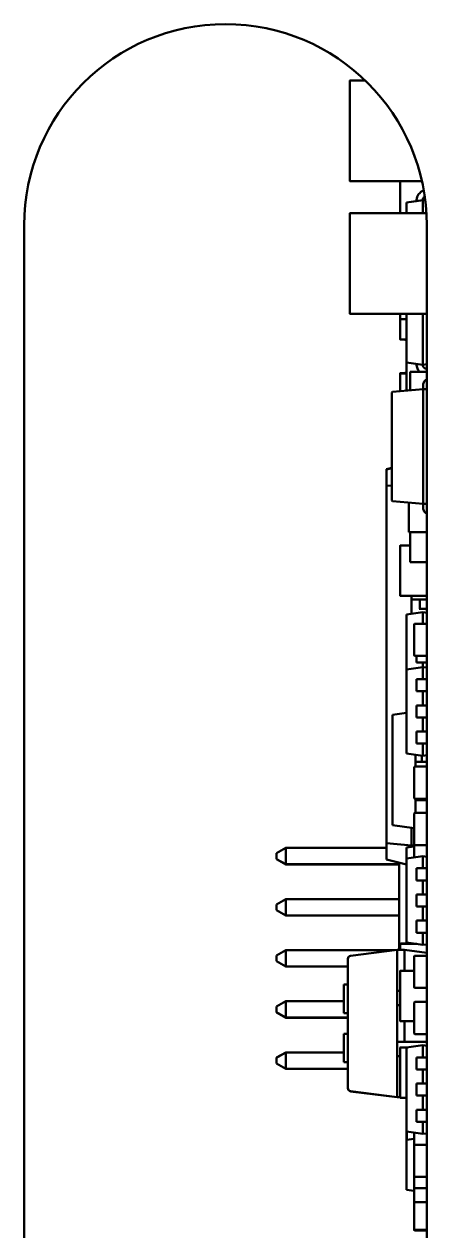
# Model space of a CAD drawing. Header units: millimetres. Extents: x 3100 to 5091, y 868 to 1900.
# Drawn here: x 3458.34 to 3468.34, y 1432.4 to 1462.4 of the extents above; entities that cross this region are included whole.
import ezdxf

# ---------------------------------------------------------------- set-up
doc = ezdxf.new("R2010")
doc.units = ezdxf.units.MM
doc.header["$LTSCALE"] = 1.8
doc.layers.add('외형선(ISO)', color=7, linetype='Continuous', lineweight=50)

msp = doc.modelspace()

# ---------------------------------------------------------------- linework, layer by layer
at = {"layer": '외형선(ISO)'}
for p, q in [((3466.425, 1460.992), (3466.425, 1458.502)), ((3466.43, 1460.998), (3466.809, 1460.998)), ((3466.43, 1460.997), (3466.43, 1460.998)), ((3466.809, 1460.997), (3466.43, 1460.997)), ((3468.217, 1458.497), (3466.43, 1458.497)), ((3467.68, 1457.696), (3467.68, 1458.497)), ((3467.837, 1457.965), (3468.237, 1458.021)), ((3468.087, 1458), (3467.837, 1457.965)), ((3467.837, 1457.696), (3467.837, 1457.965)), ((3467.837, 1457.965), (3467.837, 1457.965)), ((3468.087, 1458), (3468.237, 1458.021)), ((3468.087, 1458.021), (3468.087, 1458.021)), ((3468.087, 1458.021), (3468.087, 1458.021)), ((3468.087, 1458.021), (3468.087, 1458.021)), ((3468.087, 1458.021), (3468.087, 1458.021)), ((3468.087, 1458.021), (3468.087, 1458.021)), ((3468.087, 1458.021), (3468.087, 1458)), ((3468.237, 1458.021), (3468.237, 1457.696)), ((3468.237, 1458.021), (3468.237, 1458.021)), ((3468.237, 1458.021), (3468.302, 1458.014)), ((3468.302, 1458.014), (3468.237, 1458.021)), ((3466.425, 1457.69), (3466.425, 1455.2)), ((3466.43, 1457.696), (3468.331, 1457.696)), ((3466.43, 1457.695), (3466.43, 1457.696)), ((3468.331, 1457.695), (3466.43, 1457.695)), ((3458.34, 1422.396), (3458.34, 1457.396)), ((3468.34, 1457.396), (3468.34, 1422.396)), ((3468.34, 1455.195), (3466.43, 1455.195)), ((3467.68, 1455.062), (3467.68, 1455.195)), ((3467.837, 1453.989), (3467.837, 1455.195)), ((3468.237, 1455.195), (3468.237, 1453.933)), ((3467.675, 1455.057), (3467.675, 1455.057)), ((3467.675, 1455.057), (3467.675, 1454.567)), ((3467.837, 1455.062), (3467.68, 1455.062)), ((3467.68, 1455.062), (3467.68, 1455.062)), ((3467.837, 1454.562), (3467.68, 1454.562)), ((3468.237, 1453.933), (3467.837, 1453.989)), ((3467.837, 1453.289), (3467.837, 1453.989)), ((3467.675, 1453.712), (3467.675, 1453.712)), ((3467.675, 1453.712), (3467.675, 1453.275)), ((3467.68, 1453.712), (3467.837, 1453.712)), ((3467.925, 1453.757), (3467.925, 1453.756)), ((3468.34, 1453.757), (3467.925, 1453.757)), ((3468.34, 1453.756), (3467.925, 1453.756)), ((3467.925, 1453.756), (3467.925, 1453.297)), ((3467.925, 1453.756), (3468.34, 1453.756)), ((3467.925, 1453.756), (3467.925, 1453.756)), ((3467.925, 1453.756), (3467.925, 1453.756)), ((3468.34, 1453.756), (3467.925, 1453.756)), ((3468.087, 1453.933), (3468.087, 1453.954)), ((3468.237, 1453.933), (3468.34, 1453.943)), ((3468.334, 1453.833), (3468.34, 1453.832)), ((3468.334, 1453.833), (3468.34, 1453.832)), ((3468.334, 1453.833), (3468.34, 1453.833)), ((3468.334, 1453.833), (3468.34, 1453.833)), ((3468.334, 1453.833), (3468.34, 1453.833)), ((3468.334, 1453.833), (3468.34, 1453.833)), ((3468.247, 1453.325), (3468.247, 1453.425)), ((3468.247, 1453.425), (3468.247, 1453.425)), ((3467.472, 1452.789), (3467.472, 1453.239)), ((3467.472, 1453.239), (3467.472, 1453.239)), ((3468.247, 1453.325), (3467.49, 1453.259)), ((3468.247, 1453.325), (3468.247, 1453.325)), ((3468.247, 1450.495), (3468.247, 1453.305)), ((3468.247, 1453.305), (3468.247, 1453.305)), ((3468.267, 1453.325), (3468.34, 1453.325)), ((3467.472, 1450.561), (3467.472, 1452.789)), ((3467.472, 1451.365), (3467.337, 1451.332)), ((3467.472, 1451.363), (3467.337, 1451.331)), ((3467.337, 1451.332), (3467.337, 1451.331)), ((3467.337, 1451.331), (3467.337, 1450.918)), ((3467.472, 1450.932), (3467.337, 1450.918)), ((3467.337, 1450.918), (3467.338, 1442.043)), ((3468.247, 1450.475), (3467.49, 1450.541)), ((3467.89, 1450.154), (3467.89, 1450.506)), ((3468.247, 1450.495), (3468.247, 1450.495)), ((3468.247, 1450.375), (3468.247, 1450.475)), ((3468.34, 1450.475), (3468.247, 1450.475)), ((3467.89, 1450.154), (3467.89, 1449.766)), ((3468.34, 1449.766), (3467.89, 1449.766)), ((3467.925, 1449.766), (3467.925, 1449.021)), ((3467.675, 1449.431), (3467.675, 1448.191)), ((3467.925, 1449.436), (3467.68, 1449.436)), ((3467.68, 1449.436), (3467.925, 1449.436)), ((3467.68, 1449.436), (3467.68, 1449.436)), ((3468.34, 1449.021), (3467.925, 1449.021)), ((3468.34, 1448.186), (3467.68, 1448.186)), ((3467.962, 1448.186), (3467.962, 1448.106)), ((3467.962, 1447.856), (3467.962, 1448.106)), ((3468.113, 1448.096), (3468.34, 1448.096)), ((3468.162, 1448.096), (3468.162, 1447.866)), ((3467.837, 1447.721), (3468.237, 1447.778)), ((3467.837, 1447.722), (3468.237, 1447.778)), ((3467.837, 1447.721), (3467.837, 1447.722)), ((3467.837, 1446.359), (3467.837, 1447.721)), ((3467.962, 1447.856), (3467.962, 1447.739)), ((3467.962, 1447.856), (3467.962, 1447.856)), ((3468.234, 1447.866), (3468.34, 1447.866)), ((3468.237, 1447.778), (3468.237, 1447.493)), ((3468.237, 1447.778), (3468.237, 1447.778)), ((3468.34, 1447.767), (3468.237, 1447.778)), ((3468.34, 1447.767), (3468.237, 1447.778)), ((3468.025, 1447.477), (3468.025, 1447.477)), ((3468.025, 1446.709), (3468.025, 1447.477)), ((3468.34, 1447.493), (3468.041, 1447.493)), ((3468.041, 1447.493), (3468.34, 1447.493)), ((3468.041, 1447.493), (3468.041, 1447.493)), ((3468.34, 1447.493), (3468.041, 1447.493)), ((3468.041, 1447.493), (3468.041, 1447.493)), ((3468.041, 1446.693), (3468.34, 1446.693)), ((3468.087, 1446.693), (3468.087, 1446.528)), ((3468.237, 1446.528), (3468.237, 1446.415)), ((3468.329, 1446.528), (3468.34, 1446.528)), ((3468.237, 1446.415), (3467.837, 1446.359)), ((3468.237, 1446.415), (3467.837, 1446.358)), ((3467.837, 1446.358), (3467.837, 1446.359)), ((3467.837, 1444.271), (3467.837, 1446.358)), ((3468.237, 1446.415), (3468.237, 1446.415)), ((3468.237, 1446.415), (3468.237, 1446.115)), ((3468.237, 1446.415), (3468.34, 1446.404)), ((3468.237, 1446.415), (3468.34, 1446.404)), ((3468.087, 1446.115), (3468.237, 1446.115)), ((3468.087, 1445.815), (3468.087, 1446.115)), ((3468.34, 1446.115), (3468.329, 1446.115)), ((3468.334, 1446.115), (3468.34, 1446.115)), ((3468.237, 1445.815), (3468.237, 1445.465)), ((3468.34, 1445.815), (3468.329, 1445.815)), ((3468.087, 1445.465), (3468.237, 1445.465)), ((3468.087, 1445.165), (3468.087, 1445.465)), ((3468.34, 1445.465), (3468.329, 1445.465)), ((3468.334, 1445.465), (3468.34, 1445.465)), ((3467.487, 1445.227), (3467.837, 1445.277)), ((3467.487, 1445.228), (3467.837, 1445.277)), ((3467.487, 1445.227), (3467.487, 1445.228)), ((3467.487, 1442.489), (3467.487, 1445.227)), ((3468.237, 1445.165), (3468.237, 1444.815)), ((3468.34, 1445.165), (3468.329, 1445.165)), ((3468.087, 1444.815), (3468.237, 1444.815)), ((3468.087, 1444.515), (3468.087, 1444.815)), ((3468.34, 1444.815), (3468.329, 1444.815)), ((3468.334, 1444.815), (3468.34, 1444.815)), ((3468.237, 1444.515), (3468.237, 1444.215)), ((3468.34, 1444.515), (3468.329, 1444.515)), ((3467.837, 1444.271), (3468.237, 1444.215)), ((3468.062, 1444.239), (3468.062, 1444.058)), ((3468.212, 1444.058), (3468.212, 1444.218)), ((3468.34, 1444.225), (3468.237, 1444.215)), ((3468.025, 1443.927), (3468.025, 1443.926)), ((3468.025, 1443.158), (3468.025, 1443.926)), ((3468.34, 1443.943), (3468.041, 1443.943)), ((3468.041, 1443.943), (3468.34, 1443.943)), ((3468.041, 1443.943), (3468.041, 1443.943)), ((3468.041, 1443.942), (3468.34, 1443.942)), ((3468.041, 1443.942), (3468.041, 1443.942)), ((3468.062, 1444.058), (3468.212, 1444.058)), ((3468.062, 1444.058), (3468.062, 1443.943)), ((3468.308, 1444.058), (3468.34, 1444.058)), ((3468.34, 1444.058), (3468.311, 1444.058)), ((3468.34, 1443.142), (3468.041, 1443.142)), ((3468.062, 1443.142), (3468.062, 1443.108)), ((3468.062, 1443.108), (3468.212, 1443.108)), ((3468.062, 1443.108), (3468.062, 1442.794)), ((3468.212, 1443.108), (3468.212, 1443.142)), ((3468.308, 1443.108), (3468.34, 1443.108)), ((3468.34, 1443.108), (3468.311, 1443.108)), ((3468.025, 1442.778), (3468.025, 1442.778)), ((3468.025, 1442.01), (3468.025, 1442.778)), ((3468.34, 1442.794), (3468.041, 1442.794)), ((3468.041, 1442.794), (3468.34, 1442.794)), ((3468.041, 1442.794), (3468.041, 1442.794)), ((3468.34, 1442.794), (3468.041, 1442.794)), ((3468.041, 1442.794), (3468.041, 1442.794)), ((3468.025, 1442.413), (3467.487, 1442.489)), ((3467.963, 1441.981), (3467.963, 1442.422)), ((3467.963, 1441.981), (3467.338, 1442.043)), ((3467.338, 1442.043), (3467.338, 1441.631)), ((3468.025, 1441.686), (3468.025, 1442.01)), ((3468.041, 1441.994), (3468.34, 1441.994)), ((3464.607, 1441.79), (3464.836, 1441.922)), ((3464.836, 1441.921), (3464.607, 1441.789)), ((3464.607, 1441.789), (3464.836, 1441.921)), ((3464.836, 1441.921), (3464.607, 1441.789)), ((3464.607, 1441.789), (3464.607, 1441.79)), ((3464.607, 1441.789), (3464.607, 1441.789)), ((3464.607, 1441.647), (3464.607, 1441.789)), ((3464.607, 1441.789), (3464.607, 1441.789)), ((3467.338, 1441.922), (3464.836, 1441.922)), ((3464.836, 1441.921), (3464.836, 1441.922)), ((3464.836, 1441.921), (3467.338, 1441.921)), ((3464.836, 1441.921), (3464.836, 1441.921)), ((3464.836, 1441.921), (3467.338, 1441.921)), ((3464.836, 1441.515), (3464.836, 1441.921)), ((3467.338, 1441.921), (3464.836, 1441.921)), ((3464.836, 1441.921), (3464.836, 1441.921)), ((3468.025, 1441.957), (3467.837, 1441.93)), ((3468.025, 1441.956), (3467.837, 1441.93)), ((3467.837, 1441.66), (3467.837, 1441.93)), ((3467.837, 1441.93), (3467.837, 1441.93)), ((3468.237, 1441.716), (3467.837, 1441.66)), ((3468.237, 1441.716), (3467.837, 1441.659)), ((3467.963, 1441.981), (3467.963, 1441.948)), ((3468.025, 1441.981), (3467.963, 1441.981)), ((3468.237, 1441.716), (3468.237, 1441.716)), ((3468.237, 1441.716), (3468.237, 1441.416)), ((3468.237, 1441.716), (3468.34, 1441.705)), ((3468.237, 1441.716), (3468.34, 1441.705)), ((3464.607, 1441.644), (3464.607, 1441.647)), ((3464.607, 1441.647), (3464.836, 1441.515)), ((3464.607, 1441.644), (3464.836, 1441.512)), ((3464.836, 1441.512), (3464.836, 1441.515)), ((3464.836, 1441.515), (3467.655, 1441.515)), ((3464.836, 1441.512), (3467.655, 1441.512)), ((3467.837, 1441.511), (3467.338, 1441.631)), ((3467.655, 1441.555), (3467.655, 1439.391)), ((3467.837, 1441.659), (3467.837, 1441.66)), ((3467.837, 1439.572), (3467.837, 1441.659)), ((3468.087, 1441.416), (3468.237, 1441.416)), ((3468.087, 1441.116), (3468.087, 1441.416)), ((3468.34, 1441.416), (3468.329, 1441.416)), ((3468.334, 1441.416), (3468.34, 1441.416)), ((3468.237, 1441.116), (3468.237, 1440.766)), ((3468.34, 1441.116), (3468.329, 1441.116)), ((3464.607, 1440.52), (3464.836, 1440.652)), ((3464.836, 1440.651), (3464.607, 1440.519)), ((3464.836, 1440.651), (3464.607, 1440.519)), ((3464.607, 1440.519), (3464.836, 1440.651)), ((3464.607, 1440.519), (3464.607, 1440.52)), ((3464.607, 1440.519), (3464.607, 1440.519)), ((3464.607, 1440.519), (3464.607, 1440.519)), ((3464.607, 1440.377), (3464.607, 1440.519)), ((3464.836, 1440.652), (3467.655, 1440.652)), ((3464.836, 1440.651), (3464.836, 1440.652)), ((3467.655, 1440.651), (3464.836, 1440.651)), ((3464.836, 1440.651), (3464.836, 1440.651)), ((3467.655, 1440.651), (3464.836, 1440.651)), ((3464.836, 1440.245), (3464.836, 1440.651)), ((3464.836, 1440.651), (3467.655, 1440.651)), ((3464.836, 1440.651), (3464.836, 1440.651)), ((3468.087, 1440.766), (3468.237, 1440.766)), ((3468.087, 1440.466), (3468.087, 1440.766)), ((3468.34, 1440.766), (3468.329, 1440.766)), ((3468.334, 1440.766), (3468.34, 1440.766)), ((3464.607, 1440.374), (3464.607, 1440.377)), ((3464.607, 1440.377), (3464.836, 1440.245)), ((3464.607, 1440.374), (3464.836, 1440.242)), ((3464.836, 1440.242), (3464.836, 1440.245)), ((3464.836, 1440.245), (3467.655, 1440.245)), ((3464.836, 1440.242), (3467.655, 1440.242)), ((3468.237, 1440.466), (3468.237, 1440.116)), ((3468.34, 1440.466), (3468.329, 1440.466)), ((3468.087, 1440.116), (3468.237, 1440.116)), ((3468.087, 1439.816), (3468.087, 1440.116)), ((3468.34, 1440.116), (3468.329, 1440.116)), ((3468.334, 1440.116), (3468.34, 1440.116)), ((3468.237, 1439.816), (3468.237, 1439.516)), ((3468.34, 1439.816), (3468.329, 1439.816)), ((3464.607, 1439.25), (3464.836, 1439.382)), ((3464.836, 1439.381), (3464.607, 1439.249)), ((3464.836, 1439.381), (3464.607, 1439.249)), ((3464.607, 1439.249), (3464.836, 1439.381)), ((3464.836, 1439.382), (3467.532, 1439.382)), ((3464.836, 1439.381), (3464.836, 1439.382)), ((3467.531, 1439.381), (3464.836, 1439.381)), ((3464.836, 1439.381), (3464.836, 1439.381)), ((3467.529, 1439.381), (3464.836, 1439.381)), ((3464.836, 1438.975), (3464.836, 1439.381)), ((3464.836, 1439.381), (3467.53, 1439.381)), ((3464.836, 1439.381), (3464.836, 1439.381)), ((3466.447, 1439.244), (3467.603, 1439.391)), ((3467.603, 1439.389), (3466.447, 1439.243)), ((3467.783, 1439.391), (3467.603, 1439.391)), ((3467.603, 1439.391), (3467.603, 1439.389)), ((3467.603, 1439.389), (3467.783, 1439.389)), ((3467.603, 1439.389), (3467.603, 1438.374)), ((3467.675, 1439.537), (3467.675, 1439.536)), ((3467.675, 1439.536), (3467.675, 1439.391)), ((3467.68, 1439.536), (3468.09, 1439.536)), ((3468.34, 1439.312), (3467.783, 1439.391)), ((3467.783, 1439.389), (3467.783, 1439.391)), ((3467.783, 1438.87), (3467.783, 1439.389)), ((3467.783, 1439.389), (3468.34, 1439.311)), ((3467.837, 1439.572), (3468.237, 1439.516)), ((3468.34, 1439.526), (3468.237, 1439.516)), ((3464.607, 1439.249), (3464.607, 1439.25)), ((3464.607, 1439.249), (3464.607, 1439.249)), ((3464.607, 1439.249), (3464.607, 1439.249)), ((3464.607, 1439.107), (3464.607, 1439.249)), ((3464.607, 1439.104), (3464.607, 1439.107)), ((3464.607, 1439.107), (3464.836, 1438.975)), ((3464.607, 1439.104), (3464.836, 1438.972)), ((3466.377, 1439.164), (3466.377, 1439.165)), ((3466.377, 1435.955), (3466.377, 1439.164)), ((3468.025, 1439.228), (3468.025, 1439.227)), ((3468.025, 1438.459), (3468.025, 1439.227)), ((3468.34, 1439.244), (3468.041, 1439.244)), ((3468.041, 1439.244), (3468.34, 1439.244)), ((3468.041, 1439.244), (3468.041, 1439.244)), ((3468.041, 1439.243), (3468.34, 1439.243)), ((3468.041, 1439.243), (3468.041, 1439.243)), ((3464.836, 1438.972), (3464.836, 1438.975)), ((3464.836, 1438.975), (3466.377, 1438.975)), ((3464.836, 1438.972), (3466.377, 1438.972)), ((3467.675, 1438.865), (3467.675, 1437.625)), ((3468.025, 1438.87), (3467.68, 1438.87)), ((3467.68, 1438.87), (3468.025, 1438.87)), ((3467.68, 1438.87), (3467.68, 1438.87)), ((3466.377, 1438.526), (3466.277, 1438.526)), ((3466.277, 1438.526), (3466.277, 1438.526)), ((3466.377, 1438.526), (3466.277, 1438.526)), ((3466.277, 1437.814), (3466.277, 1438.526)), ((3468.34, 1438.443), (3468.041, 1438.443)), ((3464.607, 1437.98), (3464.836, 1438.112)), ((3464.836, 1438.111), (3464.607, 1437.979)), ((3464.836, 1438.111), (3464.607, 1437.979)), ((3464.607, 1437.979), (3464.836, 1438.111)), ((3464.836, 1438.112), (3466.277, 1438.112)), ((3464.836, 1438.111), (3464.836, 1438.112)), ((3466.277, 1438.111), (3464.836, 1438.111)), ((3464.836, 1438.111), (3464.836, 1438.111)), ((3466.277, 1438.111), (3464.836, 1438.111)), ((3464.836, 1437.705), (3464.836, 1438.111)), ((3464.836, 1438.111), (3466.277, 1438.111)), ((3464.836, 1438.111), (3464.836, 1438.111)), ((3467.603, 1438.374), (3467.675, 1438.374)), ((3467.603, 1438.014), (3467.603, 1438.374)), ((3467.675, 1438.374), (3467.666, 1438.374)), ((3468.34, 1438.095), (3468.041, 1438.095)), ((3468.041, 1438.095), (3468.34, 1438.095)), ((3468.041, 1438.095), (3468.041, 1438.095)), ((3468.34, 1438.095), (3468.041, 1438.095)), ((3468.041, 1438.095), (3468.041, 1438.095)), ((3464.607, 1437.979), (3464.607, 1437.98)), ((3464.607, 1437.979), (3464.607, 1437.979)), ((3464.607, 1437.979), (3464.607, 1437.979)), ((3464.607, 1437.837), (3464.607, 1437.979)), ((3464.607, 1437.834), (3464.607, 1437.837)), ((3464.607, 1437.837), (3464.836, 1437.705)), ((3464.607, 1437.834), (3464.836, 1437.702)), ((3466.377, 1437.814), (3466.277, 1437.814)), ((3467.603, 1438.014), (3467.603, 1437.104)), ((3467.666, 1438.014), (3467.675, 1438.014)), ((3468.025, 1438.079), (3468.025, 1438.079)), ((3468.025, 1437.311), (3468.025, 1438.079)), ((3464.836, 1437.702), (3464.836, 1437.705)), ((3464.836, 1437.705), (3466.377, 1437.705)), ((3464.836, 1437.702), (3466.377, 1437.702)), ((3468.025, 1437.62), (3467.68, 1437.62)), ((3467.783, 1437.104), (3467.783, 1437.62)), ((3466.377, 1437.306), (3466.277, 1437.306)), ((3466.277, 1437.306), (3466.277, 1437.306)), ((3466.377, 1437.306), (3466.277, 1437.306)), ((3466.277, 1436.594), (3466.277, 1437.306)), ((3468.041, 1437.295), (3468.34, 1437.295)), ((3467.603, 1437.104), (3467.783, 1437.104)), ((3467.603, 1436.744), (3467.603, 1437.104)), ((3468.34, 1437.104), (3467.666, 1437.104)), ((3467.675, 1436.96), (3467.675, 1435.72)), ((3467.867, 1436.965), (3467.68, 1436.965)), ((3467.68, 1436.965), (3467.868, 1436.965)), ((3467.68, 1436.965), (3467.68, 1436.965)), ((3467.783, 1437.104), (3468.34, 1437.104)), ((3468.237, 1437.017), (3467.837, 1436.961)), ((3468.237, 1437.017), (3467.837, 1436.96)), ((3467.837, 1436.96), (3467.837, 1436.961)), ((3467.837, 1434.873), (3467.837, 1436.96)), ((3468.237, 1437.017), (3468.237, 1437.017)), ((3468.237, 1437.017), (3468.237, 1436.717)), ((3468.237, 1437.017), (3468.34, 1437.006)), ((3468.237, 1437.017), (3468.34, 1437.006)), ((3464.607, 1436.71), (3464.836, 1436.842)), ((3464.836, 1436.841), (3464.607, 1436.709)), ((3464.836, 1436.841), (3464.607, 1436.709)), ((3464.607, 1436.709), (3464.836, 1436.841)), ((3464.607, 1436.709), (3464.607, 1436.71)), ((3464.607, 1436.709), (3464.607, 1436.709)), ((3464.607, 1436.709), (3464.607, 1436.709)), ((3464.607, 1436.567), (3464.607, 1436.709)), ((3464.836, 1436.842), (3466.277, 1436.842)), ((3464.836, 1436.841), (3464.836, 1436.842)), ((3466.277, 1436.841), (3464.836, 1436.841)), ((3464.836, 1436.841), (3464.836, 1436.841)), ((3466.277, 1436.841), (3464.836, 1436.841)), ((3464.836, 1436.435), (3464.836, 1436.841)), ((3464.836, 1436.841), (3466.277, 1436.841)), ((3464.836, 1436.841), (3464.836, 1436.841)), ((3466.377, 1436.594), (3466.277, 1436.594)), ((3467.603, 1436.744), (3467.603, 1435.729)), ((3467.666, 1436.744), (3467.675, 1436.744)), ((3468.087, 1436.717), (3468.237, 1436.717)), ((3468.087, 1436.417), (3468.087, 1436.717)), ((3468.34, 1436.717), (3468.329, 1436.717)), ((3468.334, 1436.717), (3468.34, 1436.717)), ((3464.607, 1436.564), (3464.607, 1436.567)), ((3464.607, 1436.567), (3464.836, 1436.435)), ((3464.607, 1436.564), (3464.836, 1436.432)), ((3464.836, 1436.432), (3464.836, 1436.435)), ((3464.836, 1436.435), (3466.377, 1436.435)), ((3464.836, 1436.432), (3466.377, 1436.432)), ((3468.237, 1436.417), (3468.237, 1436.067)), ((3468.34, 1436.417), (3468.329, 1436.417)), ((3468.087, 1436.067), (3468.237, 1436.067)), ((3468.087, 1435.767), (3468.087, 1436.067)), ((3468.34, 1436.067), (3468.329, 1436.067)), ((3468.334, 1436.067), (3468.34, 1436.067)), ((3466.377, 1435.952), (3466.377, 1435.955)), ((3466.447, 1435.876), (3467.603, 1435.729)), ((3466.447, 1435.872), (3467.603, 1435.726)), ((3467.603, 1435.729), (3467.603, 1435.726)), ((3467.603, 1435.729), (3467.675, 1435.729)), ((3467.603, 1435.726), (3467.675, 1435.726)), ((3467.837, 1435.715), (3467.68, 1435.715)), ((3468.237, 1435.767), (3468.237, 1435.417)), ((3468.34, 1435.767), (3468.329, 1435.767)), ((3468.087, 1435.417), (3468.237, 1435.417)), ((3468.087, 1435.117), (3468.087, 1435.417)), ((3468.34, 1435.417), (3468.329, 1435.417)), ((3468.334, 1435.417), (3468.34, 1435.417)), ((3468.237, 1435.117), (3468.237, 1434.817)), ((3468.34, 1435.117), (3468.329, 1435.117)), ((3467.837, 1434.873), (3468.237, 1434.817)), ((3467.837, 1434.664), (3467.837, 1434.873)), ((3467.845, 1434.665), (3467.845, 1434.872)), ((3468.025, 1434.529), (3468.025, 1434.846)), ((3468.34, 1434.827), (3468.237, 1434.817)), ((3467.837, 1434.664), (3468.025, 1434.691)), ((3468.025, 1434.69), (3467.837, 1434.664)), ((3467.837, 1433.426), (3467.837, 1434.664)), ((3467.837, 1434.664), (3467.837, 1434.664)), ((3468.025, 1434.529), (3468.025, 1434.528)), ((3468.025, 1433.76), (3468.025, 1434.528)), ((3468.34, 1434.545), (3468.041, 1434.545)), ((3468.041, 1434.545), (3468.34, 1434.545)), ((3468.041, 1434.545), (3468.041, 1434.545)), ((3468.041, 1434.544), (3468.34, 1434.544)), ((3468.041, 1434.544), (3468.041, 1434.544)), ((3468.029, 1433.468), (3468.029, 1433.75)), ((3468.34, 1433.744), (3468.041, 1433.744)), ((3468.025, 1433.4), (3467.837, 1433.426)), ((3468.025, 1433.468), (3468.025, 1433.468)), ((3468.025, 1433.468), (3468.025, 1433.134)), ((3468.041, 1433.468), (3468.34, 1433.468)), ((3468.025, 1432.444), (3468.025, 1433.134)), ((3468.041, 1433.118), (3468.34, 1433.118)), ((3468.025, 1432.429), (3468.025, 1432.444)), ((3468.34, 1432.428), (3468.041, 1432.428)), ((3468.34, 1432.413), (3468.041, 1432.413))]:
    msp.add_line(p, q, dxfattribs=at)
for centre, radius, start, end in [((3463.34, 1457.396), 5, 0, 180), ((3466.43, 1460.992), 0.005, 90, 180.0058), ((3468.337, 1458.021), 0.25, 106.8729, 180), ((3468.337, 1458.021), 0.25, 106.8706, 180), ((3468.337, 1458.021), 0.25, 106.868, 180), ((3468.337, 1458.021), 0.25, 106.8657, 180), ((3468.337, 1458.021), 0.25, 106.863, 180), ((3468.337, 1458.021), 0.25, 106.8608, 180), ((3468.337, 1458.021), 0.1, 118.8852, 180), ((3466.43, 1457.69), 0.005, 90, 180.0058), ((3467.68, 1455.057), 0.005, 90, 180), ((3468.337, 1453.933), 0.25, 180, 224.7205), ((3468.337, 1453.933), 0.1, 180.0326, 268), ((3468.337, 1453.933), 0.1, 180.0652, 268), ((3468.337, 1453.933), 0.1, 180.1033, 268), ((3468.337, 1453.933), 0.1, 180.1359, 268), ((3468.337, 1453.933), 0.1, 180.1739, 268), ((3468.337, 1453.933), 0.1, 180.2065, 268), ((3467.492, 1453.239), 0.02, 95, 180), ((3467.492, 1450.561), 0.02, 180, 265), ((3467.68, 1449.431), 0.005, 90, 180.0142), ((3468.041, 1447.477), 0.016, 90, 180), ((3468.041, 1447.477), 0.016, 90, 180), ((3468.041, 1446.709), 0.016, 180, 270), ((3468.041, 1443.927), 0.016, 90, 180), ((3468.041, 1443.926), 0.016, 90, 180), ((3468.041, 1443.158), 0.016, 180, 270), ((3468.041, 1442.778), 0.016, 90, 180), ((3468.041, 1442.778), 0.016, 90, 180), ((3468.041, 1442.01), 0.016, 180, 270), ((3468.041, 1439.228), 0.016, 90, 180), ((3468.041, 1439.227), 0.016, 90, 180), ((3467.68, 1438.865), 0.005, 90, 180.0142), ((3468.041, 1438.459), 0.016, 180, 270), ((3468.041, 1438.079), 0.016, 90, 180), ((3468.041, 1438.079), 0.016, 90, 180), ((3468.041, 1437.311), 0.016, 180, 270), ((3467.68, 1436.96), 0.005, 90, 180.0142), ((3468.041, 1434.529), 0.016, 90, 180), ((3468.041, 1434.528), 0.016, 90, 180), ((3468.041, 1433.76), 0.016, 180, 270), ((3468.041, 1433.134), 0.016, 180, 270), ((3468.041, 1432.444), 0.016, 180, 270), ((3468.041, 1432.429), 0.016, 180, 270)]:
    msp.add_arc(centre, radius, start, end, dxfattribs=at)
for centre, major_axis, ratio, start_param, end_param in [((3714.098, 1702.122), (-246.418, -247.56), 0.000134, 0.000154, 0.001655), ((3468.267, 1453.325), (-0.02, 0), 0.00019, 6.283184, 7.853982), ((3468.248, 1453.305), (-0.0009, 0.02), 0.043646, 0.001696, 1.567572), ((3468.248, 1450.495), (-0.0009, -0.02), 0.043629, 4.715993, 6.281868), ((3468.337, 1446.528), (-0.25, 0), 0.00019, 6.283183, 7.819074), ((3468.337, 1446.115), (-0.25, 0), 0.00019, 0, 1.53589), ((3468.337, 1446.115), (-0.1, 0), 0.00019, 6.283183, 7.819074), ((3468.337, 1445.815), (-0.25, 0), 0.00019, 0, 1.53589), ((3468.337, 1445.465), (-0.25, 0), 0.00019, 0, 1.53589), ((3468.337, 1445.465), (-0.1, 0), 0.00019, 6.283183, 7.819074), ((3468.337, 1445.165), (-0.25, 0), 0.00019, 0, 1.53589), ((3468.337, 1444.815), (-0.25, 0), 0.00019, 0, 1.53589), ((3468.337, 1444.815), (-0.1, 0), 0.00019, 6.283183, 7.819074), ((3468.337, 1444.515), (-0.25, 0), 0.00019, 0, 1.53589), ((3468.312, 1444.058), (-0.25, 0), 0.00019, 6.283183, 7.836527), ((3468.312, 1444.058), (-0.1, 0), 0.00019, 0, 1.553343), ((3468.312, 1443.108), (-0.25, 0), 0.00019, 6.283183, 7.836527), ((3468.312, 1443.108), (-0.1, 0), 0.00019, 0, 1.553343), ((3468.337, 1441.416), (-0.25, 0), 0.00019, 0, 1.53589), ((3468.337, 1441.416), (-0.1, 0), 0.00019, 6.283183, 7.819074), ((3468.337, 1441.116), (-0.25, 0), 0.00019, 0, 1.53589), ((3468.337, 1440.766), (-0.25, 0), 0.00019, 0, 1.53589), ((3468.337, 1440.766), (-0.1, 0), 0.00019, 6.283183, 7.819074), ((3468.337, 1440.466), (-0.25, 0), 0.00019, 0, 1.53589), ((3468.337, 1440.116), (-0.25, 0), 0.00019, 0, 1.53589), ((3468.337, 1440.116), (-0.1, 0), 0.00019, 6.283183, 7.819074), ((3468.337, 1439.816), (-0.25, 0), 0.00019, 0, 1.53589), ((3466.457, 1439.165), (0, -0.08), 0.99981, 3.267383, 4.712389), ((3466.457, 1439.164), (0.08, 0), 0.99981, 1.696587, 3.141593), ((3467.693, 1438.374), (-0.09, 0), 0.00019, 0, 1.264357), ((3467.693, 1438.014), (-0.09, 0), 0.00019, 6.283183, 7.547541), ((3467.693, 1437.104), (-0.09, 0), 0.00019, 0, 1.264357), ((3467.693, 1436.744), (-0.09, 0), 0.00019, 6.283183, 7.547541), ((3468.337, 1436.717), (-0.25, 0), 0.00019, 0, 1.53589), ((3468.337, 1436.717), (-0.1, 0), 0.00019, 6.283183, 7.819074), ((3468.337, 1436.417), (-0.25, 0), 0.00019, 0, 1.53589), ((3468.337, 1436.067), (-0.25, 0), 0.00019, 0, 1.53589), ((3468.337, 1436.067), (-0.1, 0), 0.00019, 6.283183, 7.819074), ((3466.457, 1435.955), (0, -0.08), 0.99981, 4.712389, 6.157395), ((3466.457, 1435.952), (0, -0.08), 0.99981, 4.712389, 6.157395), ((3468.337, 1435.767), (-0.25, 0), 0.00019, 0, 1.53589), ((3468.337, 1435.417), (-0.25, 0), 0.00019, 0, 1.53589), ((3468.337, 1435.417), (-0.1, 0), 0.00019, 6.283183, 7.819074), ((3468.337, 1435.117), (-0.25, 0), 0.00019, 0, 1.53589), ((3468.041, 1433.468), (-0.016, 0), 0.00019, 6.283183, 7.853981)]:
    msp.add_ellipse(centre, major_axis=major_axis, ratio=ratio, start_param=start_param, end_param=end_param, dxfattribs=at)
for points, knots in [([(3466.425, 1458.502), (3466.425, 1458.502), (3466.425, 1458.502), (3466.425, 1458.502), (3466.425, 1458.5), (3466.427, 1458.497), (3466.43, 1458.497)], [-0.0000046412, -0.0000046412, -0.0000046412, -0.0000046412, 0.0000103529, 0.0000103529, 0.0000103529, 0.0009549771, 0.0009549771, 0.0009549771, 0.0009549771]), ([(3466.425, 1455.2), (3466.425, 1455.2), (3466.425, 1455.2), (3466.425, 1455.2), (3466.425, 1455.198), (3466.427, 1455.195), (3466.43, 1455.195)], [-0.0000046412, -0.0000046412, -0.0000046412, -0.0000046412, 0.0000103529, 0.0000103529, 0.0000103529, 0.0009549771, 0.0009549771, 0.0009549771, 0.0009549771]), ([(3467.68, 1454.562), (3467.679, 1454.562), (3467.677, 1454.563), (3467.676, 1454.564), (3467.676, 1454.564), (3467.676, 1454.565), (3467.676, 1454.566), (3467.675, 1454.566), (3467.675, 1454.566), (3467.675, 1454.566), (3467.675, 1454.567), (3467.675, 1454.567), (3467.675, 1454.567), (3467.675, 1454.567), (3467.675, 1454.567), (3467.675, 1454.567), (3467.675, 1454.567), (3467.675, 1454.567), (3467.675, 1454.567), (3467.675, 1454.567), (3467.675, 1454.567), (3467.675, 1454.567)], [0.0000000028, 0.0000000028, 0.0000000028, 0.0000000028, 0.0004738719, 0.0004738719, 0.0004738719, 0.0007108064, 0.0007108064, 0.0007108064, 0.0008292737, 0.0008292737, 0.0008292737, 0.0008885073, 0.0008885073, 0.0008885073, 0.0009181242, 0.0009181242, 0.0009181242, 0.0009329326, 0.0009329326, 0.0009329326, 0.000947741, 0.000947741, 0.000947741, 0.000947741]), ([(3467.837, 1454.551), (3467.816, 1454.552), (3467.795, 1454.554), (3467.758, 1454.556), (3467.741, 1454.557), (3467.72, 1454.559), (3467.715, 1454.559), (3467.706, 1454.56), (3467.702, 1454.56), (3467.696, 1454.561), (3467.694, 1454.561), (3467.69, 1454.561), (3467.688, 1454.561), (3467.685, 1454.562), (3467.684, 1454.562), (3467.682, 1454.562), (3467.681, 1454.562), (3467.68, 1454.562), (3467.68, 1454.562), (3467.68, 1454.562)], [0.11520008, 0.11520008, 0.11520008, 0.11520008, 0.12153578, 0.12153578, 0.12649045, 0.12649045, 0.12802377, 0.12802377, 0.1294304, 0.1294304, 0.13021905, 0.13021905, 0.13181055, 0.13181055, 0.13337898, 0.13337898, 0.13736046, 0.13736046, 0.13780476, 0.13780476, 0.13780476, 0.13780476]), ([(3467.68, 1453.717), (3467.679, 1453.717), (3467.677, 1453.716), (3467.676, 1453.716), (3467.676, 1453.715), (3467.676, 1453.715), (3467.676, 1453.714), (3467.675, 1453.714), (3467.675, 1453.713), (3467.675, 1453.713), (3467.675, 1453.713), (3467.675, 1453.713), (3467.675, 1453.713), (3467.675, 1453.713), (3467.675, 1453.713), (3467.675, 1453.713), (3467.675, 1453.713), (3467.675, 1453.713), (3467.675, 1453.712), (3467.675, 1453.712), (3467.675, 1453.712), (3467.675, 1453.712)], [0.0000203744, 0.0000203744, 0.0000203744, 0.0000203744, 0.0004738719, 0.0004738719, 0.0004738719, 0.0007108064, 0.0007108064, 0.0007108064, 0.0008292737, 0.0008292737, 0.0008292737, 0.0008885073, 0.0008885073, 0.0008885073, 0.0009181242, 0.0009181242, 0.0009181242, 0.0009329326, 0.0009329326, 0.0009329326, 0.000947741, 0.000947741, 0.000947741, 0.000947741]), ([(3467.68, 1453.718), (3467.681, 1453.718), (3467.681, 1453.718), (3467.684, 1453.718), (3467.686, 1453.718), (3467.691, 1453.718), (3467.692, 1453.719), (3467.695, 1453.719), (3467.697, 1453.719), (3467.703, 1453.719), (3467.708, 1453.72), (3467.718, 1453.721), (3467.723, 1453.721), (3467.74, 1453.722), (3467.751, 1453.723), (3467.787, 1453.725), (3467.812, 1453.727), (3467.837, 1453.728)], [0, 0, 0, 0, 0.00393122, 0.00393122, 0.00689551, 0.00689551, 0.00769576, 0.00769576, 0.00848803, 0.00848803, 0.0100965, 0.0100965, 0.01167408, 0.01167408, 0.01506064, 0.01506064, 0.02260568, 0.02260568, 0.02260568, 0.02260568]), ([(3468.34, 1453.564), (3468.329, 1453.559), (3468.319, 1453.553), (3468.296, 1453.537), (3468.285, 1453.526), (3468.267, 1453.5), (3468.259, 1453.486), (3468.25, 1453.456), (3468.247, 1453.441), (3468.247, 1453.425)], [3.532247, 3.532247, 3.532247, 3.532247, 3.769911, 3.769911, 4.08407, 4.08407, 4.39823, 4.39823, 4.712389, 4.712389, 4.712389, 4.712389]), ([(3468.34, 1450.236), (3468.329, 1450.241), (3468.319, 1450.247), (3468.296, 1450.263), (3468.285, 1450.274), (3468.267, 1450.299), (3468.259, 1450.314), (3468.25, 1450.343), (3468.247, 1450.359), (3468.247, 1450.375)], [0.390655, 0.390655, 0.390655, 0.390655, 0.628319, 0.628319, 0.942478, 0.942478, 1.256637, 1.256637, 1.570796, 1.570796, 1.570796, 1.570796]), ([(3467.675, 1448.191), (3467.675, 1448.191), (3467.675, 1448.191), (3467.675, 1448.191), (3467.675, 1448.189), (3467.677, 1448.186), (3467.68, 1448.186)], [-0.0000046349, -0.0000046349, -0.0000046349, -0.0000046349, 0.0000103556, 0.0000103556, 0.0000103556, 0.0009547571, 0.0009547571, 0.0009547571, 0.0009547571]), ([(3468.113, 1448.096), (3468.093, 1448.096), (3468.074, 1448.096), (3468.04, 1448.096), (3468.025, 1448.096), (3468, 1448.096), (3467.99, 1448.096), (3467.976, 1448.096), (3467.973, 1448.096), (3467.972, 1448.096), (3467.972, 1448.096), (3467.972, 1448.096), (3467.972, 1448.096), (3467.972, 1448.096), (3467.972, 1448.096), (3467.972, 1448.096), (3467.972, 1448.096), (3467.971, 1448.096), (3467.971, 1448.096), (3467.971, 1448.096), (3467.97, 1448.096), (3467.969, 1448.096), (3467.968, 1448.097), (3467.966, 1448.098), (3467.965, 1448.098), (3467.964, 1448.1), (3467.963, 1448.101), (3467.962, 1448.103), (3467.962, 1448.104), (3467.962, 1448.105), (3467.962, 1448.105), (3467.962, 1448.106)], [0, 0, 0, 0, 0.0061646, 0.0061646, 0.01221489, 0.01221489, 0.01826944, 0.01826944, 0.0243236, 0.0243236, 0.02454892, 0.02454892, 0.0246337, 0.0246337, 0.02467216, 0.02467216, 0.02469129, 0.02469129, 0.02472995, 0.02472995, 0.02488536, 0.02488536, 0.0251933, 0.0251933, 0.02550542, 0.02550542, 0.02582421, 0.02582421, 0.02614284, 0.02614284, 0.02619443, 0.02619443, 0.02619443, 0.02619443]), ([(3468.152, 1447.866), (3468.152, 1447.866), (3468.152, 1447.866), (3468.152, 1447.866), (3468.152, 1447.866), (3468.153, 1447.866), (3468.153, 1447.866), (3468.156, 1447.866), (3468.161, 1447.866), (3468.172, 1447.866), (3468.179, 1447.866), (3468.196, 1447.866), (3468.206, 1447.866), (3468.222, 1447.866), (3468.228, 1447.866), (3468.234, 1447.866)], [0.00177167, 0.00177167, 0.00177167, 0.00177167, 0.0017938, 0.0017938, 0.00224512, 0.00224512, 0.00360109, 0.00360109, 0.00706667, 0.00706667, 0.01056814, 0.01056814, 0.01407268, 0.01407268, 0.01581737, 0.01581737, 0.01581737, 0.01581737]), ([(3467.68, 1439.542), (3467.679, 1439.542), (3467.677, 1439.541), (3467.676, 1439.54), (3467.676, 1439.539), (3467.676, 1439.539), (3467.676, 1439.538), (3467.675, 1439.538), (3467.675, 1439.538), (3467.675, 1439.537), (3467.675, 1439.537), (3467.675, 1439.537), (3467.675, 1439.537), (3467.675, 1439.537), (3467.675, 1439.537), (3467.675, 1439.537), (3467.675, 1439.537), (3467.675, 1439.537), (3467.675, 1439.537), (3467.675, 1439.537), (3467.675, 1439.537), (3467.675, 1439.537)], [0.0000203744, 0.0000203744, 0.0000203744, 0.0000203744, 0.0004738719, 0.0004738719, 0.0004738719, 0.0007108064, 0.0007108064, 0.0007108064, 0.0008292737, 0.0008292737, 0.0008292737, 0.0008885073, 0.0008885073, 0.0008885073, 0.0009181242, 0.0009181242, 0.0009181242, 0.0009329326, 0.0009329326, 0.0009329326, 0.000947741, 0.000947741, 0.000947741, 0.000947741]), ([(3467.68, 1439.542), (3467.681, 1439.542), (3467.681, 1439.542), (3467.684, 1439.542), (3467.686, 1439.542), (3467.691, 1439.543), (3467.692, 1439.543), (3467.695, 1439.543), (3467.697, 1439.543), (3467.703, 1439.544), (3467.708, 1439.544), (3467.718, 1439.545), (3467.723, 1439.545), (3467.74, 1439.546), (3467.751, 1439.547), (3467.796, 1439.55), (3467.83, 1439.552), (3467.888, 1439.556), (3467.912, 1439.557), (3467.936, 1439.558)], [0, 0, 0, 0, 0.00393122, 0.00393122, 0.00689551, 0.00689551, 0.00769576, 0.00769576, 0.00848803, 0.00848803, 0.0100965, 0.0100965, 0.01167408, 0.01167408, 0.01506064, 0.01506064, 0.02520661, 0.02520661, 0.03247146, 0.03247146, 0.03247146, 0.03247146]), ([(3467.675, 1437.625), (3467.675, 1437.625), (3467.675, 1437.625), (3467.675, 1437.625), (3467.675, 1437.623), (3467.677, 1437.62), (3467.68, 1437.62)], [-0.0000046349, -0.0000046349, -0.0000046349, -0.0000046349, 0.0000103556, 0.0000103556, 0.0000103556, 0.0009547571, 0.0009547571, 0.0009547571, 0.0009547571]), ([(3467.675, 1435.72), (3467.675, 1435.72), (3467.675, 1435.72), (3467.675, 1435.72), (3467.675, 1435.718), (3467.677, 1435.715), (3467.68, 1435.715)], [-0.0000046349, -0.0000046349, -0.0000046349, -0.0000046349, 0.0000103556, 0.0000103556, 0.0000103556, 0.0009547571, 0.0009547571, 0.0009547571, 0.0009547571])]:
    msp.add_open_spline(points, degree=3, knots=knots, dxfattribs=at)

doc.saveas('drawing.dxf')
